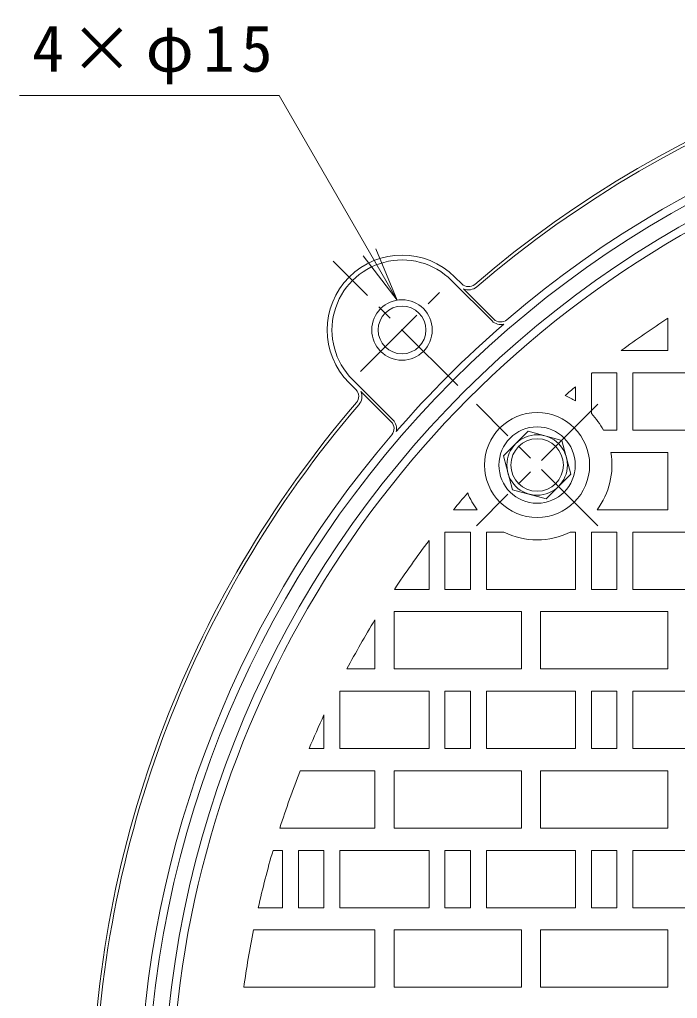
# Model space of a CAD drawing. Units: millimetres, scale not verified. Extents: x -846 to 950, y -675 to 698.
# Drawn here: x -662.4 to -455.8, y 363.7 to 671.2 of the extents above; entities that cross this region are included whole.
import ezdxf

# ---------------------------------------------------------------- set-up
doc = ezdxf.new("R2010")
doc.units = ezdxf.units.MM
doc.header["$LTSCALE"] = 5
doc.linetypes.add('CHAIN1', pattern=[8, 5, -1, 1, -1])
for name, color, linetype, lineweight in [('0-1_躯体', 2, 'Continuous', 18), ('0-2_仕上', 3, 'Continuous', 18), ('0-3_建具', 4, 'Continuous', 18), ('0-4_その他', 7, 'Continuous', 18)]:
    doc.layers.add(name, color=color, linetype=linetype, lineweight=lineweight)
doc.styles.add('ＭＳ ゴシック', font='')
doc.styles.get('ＭＳ ゴシック').set_extended_font_data('MS Gothic')

msp = doc.modelspace()

# ---------------------------------------------------------------- linework, layer by layer
at = {"layer": '0-1_躯体', "linetype": 'CHAIN1'}
for p, q in [((-524.775, 556.151), (-563.917, 595.292)), ((-555.279, 560.622), (-529.246, 586.655))]:
    msp.add_line(p, q, dxfattribs=at)
at = {"layer": '0-1_躯体'}
for p, q in [((-513.978, 576.466), (-526.707, 589.195)), ((-523.517, 588.127), (-525.646, 590.256)), ((-513.412, 577.032), (-522.938, 586.557)), ((-556.751, 554.893), (-558.88, 557.022)), ((-545.091, 545.354), (-557.819, 558.082)), ((-545.656, 544.788), (-555.181, 554.313))]:
    msp.add_line(p, q, dxfattribs=at)
for radius in [9.5, 7.5]:
    msp.add_circle((-542.263, 573.639), radius, dxfattribs=at)
for centre, radius, start, end in [((-294.775, 326.151), 345, 49.36723, 130.63277), ((-294.775, 326.151), 344, 49.36723, 130.63277), ((-294.775, 326.151), 330, 49.44356, 130.55644), ((-294.775, 326.151), 327.5, 359.99995, 179.99992), ((-294.775, 326.151), 322.5, 359.99995, 179.99992), ((-542.263, 573.639), 23.5, 45.00026, 225), ((-542.263, 573.639), 22, 44.99973, 225), ((-521.396, 590.248), 3, 225, 310.63297), ((-521.396, 590.248), 4, 247.33057, 310.63297), ((-294.775, 326.151), 329.583, 130.84407, 139.1557), ((-511.291, 579.153), 3.8, 225, 284.74641), ((-511.291, 579.153), 3, 225, 310.5567), ((-558.872, 552.772), 3, 319.36703, 45), ((-558.872, 552.772), 4, 319.36703, 22.66943), ((-294.775, 326.151), 345, 139.36725, 179.99992), ((-294.775, 326.151), 344, 139.36725, 179.99992), ((-547.777, 542.667), 3, 319.4433, 45), ((-547.777, 542.667), 3.8, 345.25359, 45), ((-294.775, 326.151), 330, 139.44357, 179.99992)]:
    msp.add_arc(centre, radius, start, end, dxfattribs=at)
at = {"layer": '0-2_仕上'}
for p, q in [((-458.775, 567.151), (-458.775, 577.357)), ((-458.775, 567.151), (-473.435, 567.151)), ((-482.776, 559.937), (-482.776, 547.374)), ((-482.51, 560.151), (-474.775, 560.151)), ((-474.775, 560.151), (-474.775, 542.151)), ((-469.775, 560.151), (-469.775, 542.151)), ((-441.775, 560.151), (-469.775, 560.151)), ((-487.776, 555.827), (-487.776, 551.381)), ((-479.038, 542.151), (-474.775, 542.151)), ((-441.775, 542.151), (-469.775, 542.151)), ((-476.669, 535.151), (-458.775, 535.151)), ((-458.775, 517.151), (-458.775, 535.151)), ((-518.666, 517.151), (-526.117, 517.151)), ((-458.775, 517.151), (-481.007, 517.151)), ((-533.775, 507.477), (-533.775, 492.151)), ((-528.775, 510.151), (-528.775, 492.151)), ((-528.775, 510.151), (-520.775, 510.151)), ((-520.775, 510.151), (-520.775, 492.151)), ((-515.775, 510.151), (-515.775, 492.151)), ((-510.261, 510.151), (-515.775, 510.151)), ((-487.776, 510.151), (-489.411, 510.151)), ((-487.776, 510.151), (-487.776, 492.151)), ((-482.775, 510.151), (-482.775, 492.151)), ((-482.775, 510.151), (-474.775, 510.151)), ((-474.775, 510.151), (-474.775, 492.151)), ((-469.775, 510.151), (-469.775, 492.151)), ((-441.775, 510.151), (-469.775, 510.151)), ((-544.664, 492.151), (-533.775, 492.151)), ((-528.775, 492.151), (-520.775, 492.151)), ((-487.776, 492.151), (-515.775, 492.151)), ((-482.775, 492.151), (-474.775, 492.151)), ((-441.775, 492.151), (-469.775, 492.151)), ((-504.775, 467.151), (-504.775, 485.151)), ((-458.775, 467.151), (-458.775, 485.151)), ((-550.776, 467.151), (-550.776, 482.561)), ((-550.776, 467.151), (-559.576, 467.151)), ((-504.775, 467.151), (-544.775, 467.151)), ((-458.775, 467.151), (-498.775, 467.151)), ((-561.775, 460.151), (-561.775, 442.151)), ((-533.775, 460.151), (-561.775, 460.151)), ((-533.775, 460.151), (-533.775, 442.151)), ((-528.775, 460.151), (-528.775, 442.151)), ((-528.775, 460.151), (-520.775, 460.151)), ((-520.775, 460.151), (-520.775, 442.151)), ((-515.775, 460.151), (-515.775, 442.151)), ((-487.776, 460.151), (-515.775, 460.151)), ((-487.776, 460.151), (-487.776, 442.151)), ((-482.775, 460.151), (-482.775, 442.151)), ((-482.775, 460.151), (-474.775, 460.151)), ((-474.775, 460.151), (-474.775, 442.151)), ((-469.775, 460.151), (-469.775, 442.151)), ((-441.775, 460.151), (-469.775, 460.151)), ((-566.775, 452.706), (-566.775, 442.151)), ((-571.442, 442.151), (-566.775, 442.151)), ((-533.775, 442.151), (-561.775, 442.151)), ((-528.775, 442.151), (-520.775, 442.151)), ((-487.776, 442.151), (-515.775, 442.151)), ((-482.775, 442.151), (-474.775, 442.151)), ((-441.775, 442.151), (-469.775, 442.151)), ((-574.273, 435.151), (-550.775, 435.151)), ((-550.775, 417.151), (-550.775, 435.151)), ((-504.775, 417.151), (-504.775, 435.151)), ((-458.776, 417.151), (-458.776, 435.151)), ((-550.775, 417.151), (-580.641, 417.151)), ((-504.775, 417.151), (-544.775, 417.151)), ((-458.776, 417.151), (-498.775, 417.151)), ((-582.776, 410.151), (-579.775, 410.151)), ((-579.775, 410.151), (-579.775, 392.152)), ((-574.775, 410.151), (-574.775, 392.152)), ((-574.775, 410.151), (-566.775, 410.151)), ((-566.775, 410.151), (-566.775, 392.151)), ((-561.775, 410.151), (-561.775, 392.151)), ((-533.775, 410.151), (-561.775, 410.151)), ((-533.775, 410.151), (-533.775, 392.151)), ((-528.775, 410.151), (-528.775, 392.151)), ((-528.775, 410.151), (-520.775, 410.151)), ((-520.775, 410.151), (-520.775, 392.151)), ((-515.775, 410.151), (-515.775, 392.151)), ((-487.775, 410.151), (-515.775, 410.151)), ((-487.775, 410.151), (-487.775, 392.151)), ((-482.775, 410.151), (-482.775, 392.151)), ((-482.775, 410.151), (-474.775, 410.151)), ((-474.775, 410.151), (-474.775, 392.151)), ((-469.775, 410.151), (-469.775, 392.151)), ((-441.775, 410.151), (-469.775, 410.151)), ((-587.426, 392.151), (-579.775, 392.152)), ((-574.775, 392.152), (-566.775, 392.151)), ((-533.775, 392.151), (-561.775, 392.151)), ((-528.775, 392.151), (-520.775, 392.151)), ((-487.775, 392.151), (-515.775, 392.151)), ((-482.775, 392.151), (-474.775, 392.151)), ((-441.775, 392.151), (-469.775, 392.151)), ((-588.917, 385.151), (-550.775, 385.151)), ((-550.776, 367.151), (-550.775, 385.151)), ((-504.776, 367.151), (-504.775, 385.151)), ((-458.776, 367.151), (-458.776, 385.151)), ((-550.776, 367.151), (-591.961, 367.151)), ((-504.776, 367.151), (-544.775, 367.151)), ((-458.776, 367.151), (-498.775, 367.151))]:
    msp.add_line(p, q, dxfattribs=at)
at = {"layer": '0-2_仕上', "linetype": 'CHAIN1'}
for p, q in [((-480.755, 550.294), (-518.918, 512.131)), ((-480.755, 512.131), (-518.918, 550.294))]:
    msp.add_line(p, q, dxfattribs=at)
at = {"layer": '0-2_仕上'}
for points in [[(-544.775, 467.151), (-544.775, 485.151), (-504.775, 485.151)], [(-498.775, 467.151), (-498.775, 485.151), (-458.775, 485.151)], [(-544.775, 417.151), (-544.775, 435.151), (-504.775, 435.151)], [(-498.775, 417.151), (-498.775, 435.151), (-458.776, 435.151)], [(-544.775, 367.151), (-544.775, 385.151), (-504.775, 385.151)], [(-498.775, 367.151), (-498.775, 385.151), (-458.776, 385.151)]]:
    msp.add_lwpolyline(points, dxfattribs=at)
msp.add_circle((-499.836, 531.212), 16.5, dxfattribs=at)
for centre, radius, start, end in [((-294.776, 326.151), 320, 359.99994, 179.99994), ((-294.776, 326.151), 300, 123.1386, 126.55043), ((-294.776, 326.151), 300, 128.73947, 128.80464), ((-294.776, 326.151), 300, 130.04085, 130.8681), ((-499.836, 531.212), 23.5, 59.12117, 68.10092), ((-499.836, 531.212), 23.5, 27.74135, 43.44899), ((-499.836, 531.212), 23.5, 323.2489, 9.64864), ((-294.776, 326.151), 300, 139.13184, 140.45627), ((-499.836, 531.212), 23.5, 201.89908, 216.7511), ((-294.776, 326.151), 300, 142.81287, 146.40404), ((-499.836, 531.212), 23.5, 243.66515, 296.33485), ((-294.776, 326.151), 300, 148.57611, 151.96576), ((-294.776, 326.151), 300, 155.04863, 157.25278), ((-294.776, 326.151), 300, 158.69499, 162.34216), ((-294.776, 326.151), 300, 163.73982, 167.29099), ((-294.776, 326.151), 300, 168.65796, 172.14508)]:
    msp.add_arc(centre, radius, start, end, dxfattribs=at)
at = {"layer": '0-3_建具', "color": 2}
msp.add_lwpolyline([(-489.241, 528.373), (-492.08, 538.969), (-502.675, 541.808), (-510.432, 534.051), (-507.593, 523.455), (-496.997, 520.616)], close=True, dxfattribs=at)
at = {"layer": '0-3_建具'}
msp.add_circle((-499.836, 531.212), 12, dxfattribs=at)
at = {"layer": '0-3_建具', "color": 2}
for radius in [9.5, 8.25]:
    msp.add_circle((-499.836, 531.212), radius, dxfattribs=at)
at = {"layer": '0-4_その他'}
for p, q in [((-662.374, 647.274), (-580.899, 647.274)), ((-543.797, 583.013), (-580.899, 647.274)), ((-543.797, 583.013), (-554.451, 596.897)), ((-543.797, 583.013), (-550.494, 599.181))]:
    msp.add_line(p, q, dxfattribs=at)

# ---------------------------------------------------------------- texts
at = {"layer": '0-4_その他', "color": 2, "insert": (-658.399, 650.774), "char_height": 14.66, "attachment_point": 7, "style": 'ＭＳ ゴシック'}
msp.add_mtext('\\T1.19;4×φ15', dxfattribs=at)

doc.saveas('drawing.dxf')
